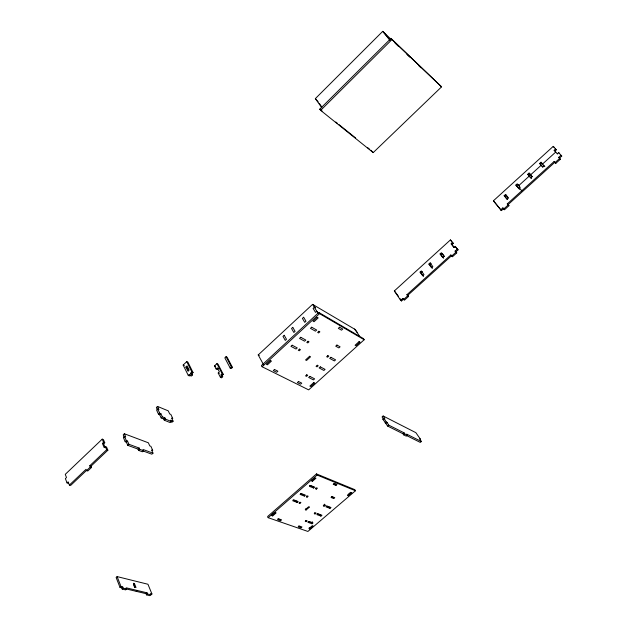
<?xml version="1.0" encoding="UTF-8"?>
<svg xmlns="http://www.w3.org/2000/svg" width="627" height="627" viewBox="0 0 627 627"><rect width="100%" height="100%" fill="white"/><g stroke="black" fill="none" stroke-linecap="round" stroke-linejoin="round"><path stroke-width="0.94" d="M321.925 107.86L315.357 98.611L382.705 31.35L390.833 39.086M319.794 109.145L390.989 38.404L441.565 86.855L373.206 152.604L320.656 110.36L319.794 109.145L322.074 110.987M320.656 110.36L391.946 39.572L390.989 38.404M104.764 442.748L103.549 442.309L102.413 443.391L103.627 443.83L104.764 442.748L103.431 439.582L102.225 439.143L65.263 474.349L66.493 477.547L65.388 478.597L67.034 482.892L68.265 483.284M189.432 375.973L188.28 375.448L183.155 365.063L186.76 361.638L187.912 362.171L193.069 372.54L191.854 373.684L190.702 373.159L191.917 372.015L193.069 372.54M185.89 367.022L187.097 365.878L189.15 370.032L187.943 371.176L185.89 367.022L187.042 367.555L188.688 370.87M67.034 482.892L68.147 481.834L69.385 485.063L70.624 485.455L86.55 470.383M107.875 450.194L106.661 449.763L89.786 465.751L91.009 466.167L107.875 450.194L106.535 446.996L105.328 446.565L104.184 447.647L102.413 443.391M69.385 485.063L86.017 469.317L86.534 470.611L87.756 471.018L91.526 467.452L91.009 466.167M142.768 450.86L151.867 454.207L152.996 453.156L151.609 450.037L152.737 450.452L150.888 446.314L149.759 445.891L148.38 442.803L124.342 433.751L123.205 434.824L124.224 437.184M86.534 470.611L90.304 467.044L91.526 467.452M188.28 375.448L189.487 374.303L190.114 375.557L191.266 376.09L192.481 374.938L191.854 373.684M124.342 433.751L125.706 436.894L124.522 436.447L123.386 437.528L125.196 441.737L126.38 442.176L127.751 445.342L138.011 449.112L138.559 450.374L142.415 451.793L143.552 450.727L142.995 449.465L152.996 453.156M190.114 375.557L191.321 374.413L192.481 374.938M170.27 421.61L171.947 422.284L173.107 421.195L171.641 418.084L172.778 418.538L170.834 414.408L169.705 413.945L168.255 410.857L157.502 406.414L156.342 407.511L157.424 409.839M157.502 406.414L158.945 409.525L157.785 409.047L156.625 410.144L158.545 414.314L159.705 414.784L161.155 417.927L163.702 418.954L164.29 420.215L170.019 422.52L171.179 421.43L170.599 420.184L173.107 421.195M125.196 441.737L126.34 440.656L127.524 441.094L128.903 444.269L139.147 448.046L139.703 449.308L143.552 450.727M126.38 442.176L127.524 441.094M158.545 414.314L159.713 413.217L160.873 413.687L162.322 416.83L164.87 417.864L165.457 419.118L171.179 421.43M159.705 414.784L160.873 413.687M127.751 445.342L128.903 444.269M218.392 368.331L217.201 369.452L216.103 368.935L214.536 365.886L216.918 363.644L218.016 364.169L223.29 374.366L222.091 375.495L220.986 374.977L222.193 373.849L223.29 374.366M226.026 356.708L224.827 357.837L230.172 368.041L231.269 368.574L232.484 367.438L227.123 357.241L226.026 356.708L231.387 366.913L232.484 367.438M161.155 417.927L162.322 416.83M216.103 368.935L217.295 367.814L219.403 371.897L218.204 373.026L220.422 377.336L221.527 377.854L222.726 376.725L222.091 375.495M163.702 418.954L164.87 417.864M164.29 420.215L165.457 419.118M138.011 449.112L139.147 448.046M138.559 450.374L139.703 449.308M230.172 368.041L231.387 366.913M220.422 377.336L221.629 376.216L222.726 376.725M263.701 364.945L258.222 354.929L312.583 304.354L355.344 329.583L359.522 336.268M318.798 312.45L261.451 365.533L262.117 366.748L308.649 389.869L364.169 339.74L363.441 338.588L318.798 312.45L319.519 313.641L364.169 339.74M262.117 366.748L319.519 313.641M400.677 300.364L402.753 298.491L403.631 299.071L401.562 300.944L400.677 300.364L394.359 290.928L450.421 239.922L453.297 243.339L452.012 244.499L451.174 243.848L452.451 242.688L453.297 243.339M508.082 204.598L554.871 162.275L554.111 161.515L507.274 203.9L508.959 205.703L504.523 209.708L503.653 208.603L501.443 210.601L493.425 200.789L553.21 146.389L553.97 147.165M420.114 272.063L421.368 270.927L423.985 274.665L422.723 275.809L420.114 272.063L423.593 276.421M428.923 264.061L430.185 262.917L431.047 263.536L429.785 264.68L428.923 264.061L431.564 267.792L432.834 266.647L430.185 262.917M440.115 253.896L441.384 252.736L444.073 256.459L442.795 257.619L440.115 253.896L443.65 258.246M505.487 194.511L508.411 198.14L507.078 199.347L504.163 195.71L505.487 194.511L508.035 197.403M515.903 185.043L517.236 183.836L520.206 187.449L518.866 188.664L515.903 185.043L519.658 189.385M529.078 173.076L532.088 176.681L530.74 177.903L527.738 174.298L529.078 173.076L532.268 176.696M539.651 163.475L541.007 162.244L541.775 162.996L540.427 164.227L539.651 163.475L542.7 167.056L544.064 165.826M554.166 150.292L555.53 149.046L556.29 149.822L554.926 151.06L554.166 150.292L557.403 153.913M420.983 272.674L422.237 271.538M440.969 254.531L442.239 253.379L444.386 256.349M504.163 195.71L504.962 196.423L506.287 195.224M516.695 185.772L518.027 184.557L519.211 186.007M527.738 174.298L528.514 175.035L529.862 173.82M518.717 185.639L529.235 176.101M530.583 174.878L541.179 165.262M542.535 164.031L555.718 152.071M458.078 249.828L457.24 249.178L455.092 251.121L455.931 251.764L458.078 249.828L455.178 246.387L453.893 247.555L451.174 243.848M557.27 153.858L558.641 152.612L559.394 153.38M406.907 294.729L450.805 255.001L451.644 255.644L407.785 295.317L406.907 294.729L408.553 296.453L404.399 300.208L402.753 298.491M500.636 209.912L502.846 207.905L503.653 208.603M558.688 157.369L560.985 155.292L561.737 156.068L559.449 158.137L558.688 157.369L560.381 159.219L555.804 163.349L555.044 162.589L559.629 158.451L560.381 159.219M403.514 299.628L407.675 295.866M451.62 256.13L455.907 252.242L456.754 252.885L452.467 256.764L450.805 255.001M502.846 207.905L503.724 209.01L508.16 204.998L508.959 205.703M150.966 594.858L151.938 594.004L147.956 584.254L117.108 576.597L116.12 577.483L120.031 587.46L121.748 587.875L122.218 589.074L125.651 589.889L126.638 589.012L126.168 587.812L147.031 592.821L147.51 594.004L150.786 594.788L149.814 595.65L146.53 594.866L146.052 593.683L126.098 588.91M120.031 587.46L121.019 586.574L122.743 586.99L123.213 588.189L126.638 589.012M121.748 587.875L122.743 586.99M122.218 589.074L123.213 588.189M133.449 584.419L134.429 583.549L136.004 587.491L135.001 587.248L133.418 583.298L134.429 583.549M136.216 591.332L137.195 590.462M146.052 593.683L147.031 592.821M146.53 594.866L147.51 594.004M316.486 473.91L267.596 516.546L268.168 517.69L307.896 531.445L355.454 490.769L354.835 489.671L316.486 473.91L317.097 475.039L355.454 490.769M406.414 435.475L420.302 442.427L421.375 441.518L419.714 438.845L420.451 439.221L415.858 432.661L383.168 416.007L382.078 416.955L383.316 418.993M268.168 517.69L317.097 475.039M274.869 512.369L272.118 514.767L272.69 515.903L276.131 512.91L275.253 512.596L271.805 515.598L272.69 515.903M421.375 441.518L406.625 434.111L407.291 435.193L406.21 436.126L403.663 434.848L402.996 433.766L387.604 426.062L382.932 419.275L384.03 418.319L384.821 418.726L383.168 416.007M312.434 481.293L315.969 478.205L315.115 477.86L311.572 480.948L312.434 481.293L311.823 480.164M385.143 422.919L386.24 421.971L387.039 422.371L388.701 425.114L404.078 432.834L404.744 433.915L407.291 435.193M385.942 423.319L387.039 422.371M297.096 502.407L298.138 501.506L293.82 499.891L292.778 500.793L297.096 502.407L296.508 501.279L293.052 499.985M304.401 496.067L305.443 495.158L301.148 493.512L300.098 494.429L304.401 496.067L303.805 494.946L300.364 493.629M313.665 488.025L314.715 487.108L310.451 485.423L309.393 486.34L313.665 488.025L313.061 486.905L309.644 485.549M387.604 426.062L388.701 425.114M299.847 503.434L300.889 502.533L300.035 502.211L298.993 503.113L299.847 503.434L299.259 502.305M307.136 497.117L308.178 496.208L307.332 495.886L306.282 496.788L307.136 497.117L306.54 495.996M316.376 489.099L317.427 488.19L316.588 487.853L315.53 488.762L316.376 489.099L315.773 487.978M280.559 520.739L281.578 519.846L278.686 518.842L277.659 519.728L280.559 520.739L279.987 519.611L277.816 518.85M306.078 510.002L309.511 507.039L308.672 506.726L305.239 509.688L306.078 510.002L305.498 508.881M335.947 485.439L336.997 484.53L334.254 483.409L333.203 484.318L335.947 485.439L335.335 484.326L333.964 483.77M402.996 433.766L404.078 432.834M403.663 434.848L404.744 433.915M306.07 521.664L307.081 520.786L306.258 520.488L305.239 521.366L306.07 521.664L305.49 520.551M315.06 513.936L316.086 513.058L315.256 512.753L314.237 513.631L315.06 513.936L314.472 512.823M325.139 505.276L324.316 504.962L323.289 505.848L324.112 506.161L325.139 505.276L324.543 504.171M333.744 498.551L334.779 497.658L332.075 496.6L331.04 497.485L333.744 498.551L333.141 497.446L331.338 496.733M300.976 527.832L301.987 526.97L299.212 525.998L298.201 526.868L300.976 527.832L300.404 526.727L298.554 526.077M308.139 521.499L311.423 522.667L312.434 521.805M312.003 523.772L313.014 522.91L308.907 521.437L307.896 522.315L312.003 523.772L311.423 522.667M320.961 516.099L321.972 515.229L317.897 513.725L316.878 514.602L320.961 516.099L320.373 515.002L317.105 513.795M329.967 508.387L330.993 507.509L326.941 505.965L325.915 506.843L329.967 508.387L329.371 507.282L326.126 506.052M348.541 494.068L350.603 492.305M309.754 528.874L313.108 525.998L312.293 525.708L308.939 528.585L309.754 528.874L309.182 527.769M348.455 495.753L351.904 492.806L351.112 492.485L347.664 495.432L348.455 495.753L347.852 494.656M151.938 594.004L150.308 593.612L150.786 594.788M183.155 365.063L184.307 365.596M218.204 373.026L219.301 373.535M214.536 365.886L215.633 366.411M382.932 419.275L383.732 419.675M258.222 354.929L259.257 355.462M357.131 332.443L354.435 329.05M394.359 290.928L398.404 296.234M335.79 122.014L337.31 123.237M338.831 124.46L355.587 137.94M367.775 147.745L369.303 148.967M370.823 150.19L373.206 152.604M315.357 98.611L318.187 101.887M503.724 209.01L504.523 209.708M493.425 200.789L501.443 210.601M391.946 39.572L441.565 86.855M395.034 43.083L398.529 46.414M406.923 54.408L409.721 57.073M418.82 65.733L420.921 67.732M553.21 146.389L556.29 149.822M558.641 152.612L561.737 156.068M554.111 161.515L555.804 163.349M541.007 162.244L544.832 166.578M540.427 164.227L542.864 167.095M528.514 175.035L531.516 178.64M519.532 188.061L521.766 190.788M383.834 32.424L389.876 39.862M382.705 31.35L389.955 40.285M504.962 196.423L507.298 199.331M507.274 203.9L508.16 204.998M450.421 239.922L452.451 242.688M455.178 246.387L457.24 249.178M452.012 244.499L454.191 247.461M455.931 251.764L456.754 252.885M455.092 251.121L455.907 252.242M319.284 103.424L321.471 106.504M429.785 264.68L432.426 268.411M407.785 295.317L408.553 296.453M399.979 298.585L401.562 300.944M384.03 418.319L386.24 421.971M313.586 304.941L315.365 307.881L314.362 307.293L313.124 308.445L315.506 312.387L316.753 311.227L318.649 313.296M312.583 304.354L318.101 313.453M323.516 505.056L324.112 506.161M216.918 363.644L222.193 373.849M220.986 374.977L221.629 376.216M186.76 361.638L191.917 372.015M190.702 373.159L191.321 374.413M157.785 409.047L159.713 413.217M124.522 436.447L126.34 440.656M102.225 439.143L103.549 442.309M105.328 446.565L106.661 449.763M103.627 443.83L105.038 447.231M89.786 465.751L90.304 467.044M133.763 585.21L134.711 587.577M117.108 576.597L121.019 586.574M284.219 335.296L282.996 336.425L285.277 340.398L286.492 339.27L284.219 335.296M292.77 327.349L291.547 328.485L293.851 332.451L295.074 331.315L292.77 327.349M303.633 317.262L302.394 318.406L304.738 322.364L305.976 321.212L303.633 317.262M270.409 360.564L266.381 364.295L267.415 364.812L271.452 361.089L270.409 360.564M317.184 317.317L313.022 321.165L314.025 321.745L318.187 317.897L317.184 317.317M292.182 345.218L290.959 346.347L296.03 349.051L297.253 347.93L292.182 345.218M300.772 337.287L299.541 338.423L304.589 341.182L305.811 340.053L300.772 337.287M311.69 327.216L310.451 328.36L315.452 331.174L316.69 330.037L311.69 327.216M274.485 369.499L273.286 370.596L276.687 372.297L277.886 371.2L274.485 369.499M299.471 349.121L298.256 350.242L299.259 350.775L300.474 349.654L299.471 349.121M308.022 341.26L306.791 342.389L307.794 342.93L309.017 341.809L308.022 341.26M318.877 331.275L317.646 332.412L318.634 332.968L319.864 331.832L318.877 331.275M339.56 327.208L338.329 328.336L341.519 330.186L342.75 329.065L339.56 327.208M309.581 356.277L305.568 359.953L306.548 360.47L310.561 356.802L309.581 356.277M336.934 345.062L335.719 346.167L338.862 347.922L340.077 346.825L336.934 345.062M298.53 381.522L297.347 382.595L300.584 384.21L301.759 383.144L298.53 381.522M306.744 374.805L305.561 375.879L306.525 376.372L307.708 375.299L306.744 374.805M317.262 365.251L316.063 366.34L317.027 366.842L318.218 365.76L317.262 365.251M327.843 355.634L326.643 356.724L327.6 357.241L328.799 356.152L327.843 355.634M309.84 376.388L308.656 377.462L313.445 379.899L314.621 378.833L309.84 376.388M320.326 366.873L319.135 367.955L323.885 370.455L325.076 369.381L320.326 366.873M330.891 357.296L329.692 358.378L334.403 360.933L335.602 359.851L330.891 357.296M313.774 382.564L309.863 386.099L310.812 386.577L314.723 383.05L313.774 382.564M359.106 341.597L355.078 345.242L355.995 345.767L360.023 342.13L359.106 341.597"/></g></svg>
